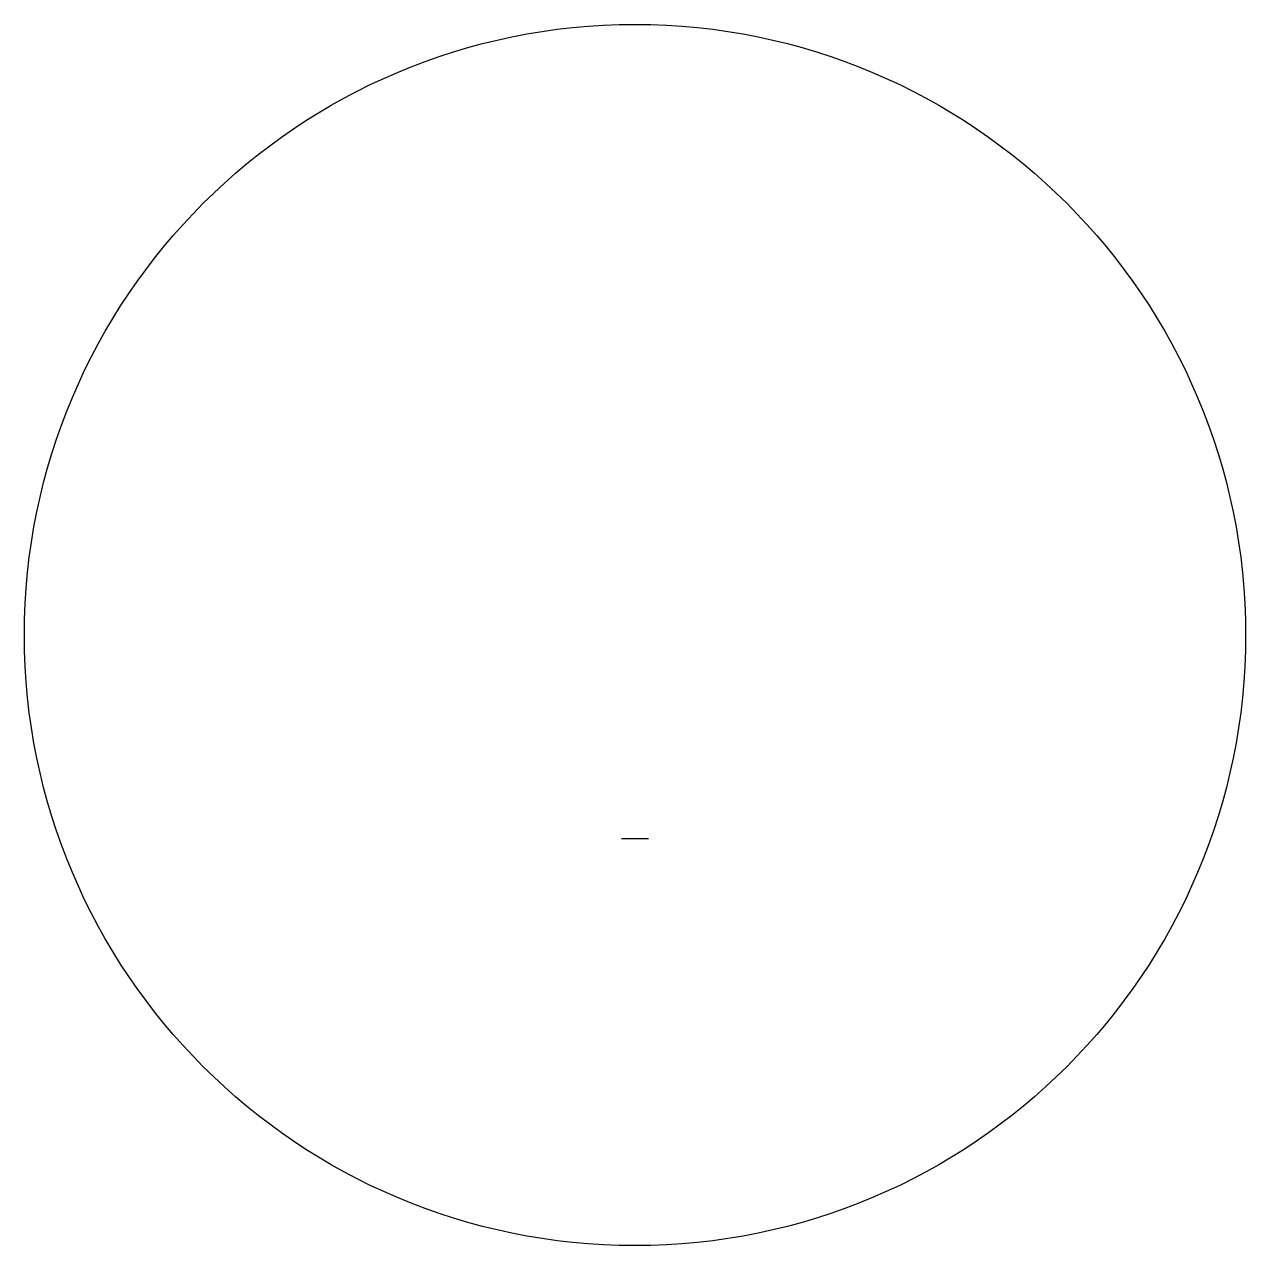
# Model space of a CAD drawing. Extents: x 132 to 168, y 192 to 228.
import ezdxf

# ---------------------------------------------------------------- set-up
doc = ezdxf.new("R2010")
doc.units = 0
doc.header["$MEASUREMENT"] = 0
doc.layers.get('0').update_dxf_attribs({"linetype": 'CONTINUOUS'})

msp = doc.modelspace()

# ---------------------------------------------------------------- linework, layer by layer
at = {"color": 7, "linetype": 'CONTINUOUS'}
msp.add_line((149.6, 204), (150.4, 204), dxfattribs=at)
msp.add_circle((150, 210), 18, dxfattribs=at)

doc.saveas('drawing.dxf')
